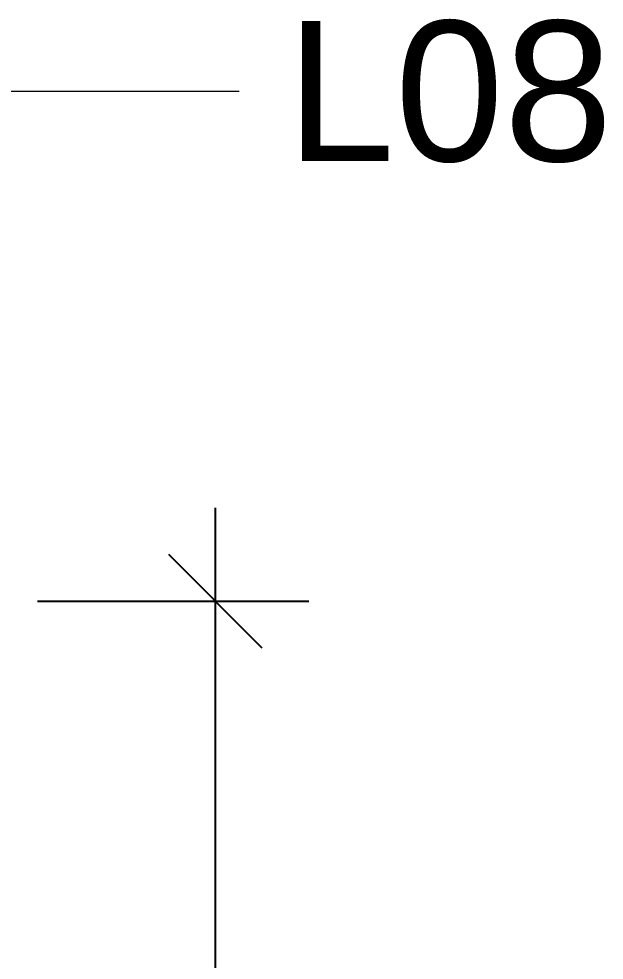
# Model space of a CAD drawing. Header units: millimetres. Extents: x -1379 to 1385823, y -4884429 to 548763.
# Drawn here: x 329308 to 330561, y -2334118 to -2332105 of the extents above; entities that cross this region are included whole.
import ezdxf

# ---------------------------------------------------------------- set-up
doc = ezdxf.new("R2010")
doc.units = ezdxf.units.MM
doc.layers.add('000 - D I M', color=7, linetype='Continuous')
doc.layers.add('G-ANNO-TEXT', color=7, linetype='Continuous', lineweight=9)
doc.styles.add('ARIAL', font='arial.ttf')
doc.styles.add('Arial_2', font='arial.ttf', dxfattribs={"height": 3})
doc.dimstyles.new('DPA-DIM-3_0_T-T', dxfattribs={"dimscale": 304.8, "dimtxt": 306.07782, "dimasz": 0.656168, "dimexe": 0.656168, "dimexo": 0.0625, "dimgap": 0.164042, "dimtad": 1, "dimdec": 0, "dimzin": 0, "dimdsep": 46, "dimtxsty": 'Arial_2', "dimblk1": 'OBLIQUE', "dimblk2": 'OBLIQUE', "dimsah": 1, "dimcen": 0.09, "dimdle": 0.656168, "dimclrd": 7, "dimclre": 7, "dimclrt": 7, "dimadec": 8, "dimazin": 0, "dimtfac": 1, "dimtdec": 4, "dimtix": 1, "dimtmove": 0, "dimatfit": 3, "dimfxl": 1.312336, "dimfxlon": 1, "dimtvp": 1, "dimtolj": 1, "dimtzin": 0, "dimarcsym": 2})

# ---------------------------------------------------------------- blocks, each defined once
blk = doc.blocks.new('_Oblique')
at = {"color": 7, "linetype": 'ByBlock', "lineweight": -2}
blk.add_line((-0.5, -0.5), (0.5, 0.5), dxfattribs=at)
blk = doc.blocks.new('*D1806')
at = {"layer": '000 - D I M', "color": 7, "lineweight": -2, "transparency": 16777216}
for p, q in [((329728.8, -2335350.4), (329728.8, -2333150.4)), ((329347.8, -2333350.4), (329928.8, -2333350.4)), ((329347.8, -2335150.4), (329928.8, -2335150.4))]:
    blk.add_line(p, q, dxfattribs=at)
at = {"layer": 'Defpoints', "color": 7, "transparency": 16777216}
for p in [(329328.8, -2333350.4), (329728.8, -2333350.4), (329328.8, -2335150.4)]:
    blk.add_point(p, dxfattribs=at)
at = {"layer": '000 - D I M', "color": 7, "lineweight": -2, "transparency": 16777216, "xscale": 200, "yscale": 200, "zscale": 200}
for p, rotation in [((329728.8, -2333350.4), 90), ((329728.8, -2335150.4), 270)]:
    blk.add_blockref('_Oblique', p, dxfattribs=dict(at, rotation=rotation))
at = {"layer": '000 - D I M', "color": 7, "transparency": 16777216, "insert": (329677.3, -2334250.4), "char_height": 3, "width": 1107.531, "attachment_point": 5, "rotation": 90, "style": 'Arial_2'}
blk.add_mtext('\\A1;1800', dxfattribs=at)

msp = doc.modelspace()

# ---------------------------------------------------------------- linework, layer by layer
at = {"layer": 'G-ANNO-TEXT', "color": 7}
for p, q in [((328484.2, -2332259), (329713.5, -2332259)), ((329713.5, -2332259), (329779.6, -2332259))]:
    msp.add_line(p, q, dxfattribs=at)

# ---------------------------------------------------------------- texts
at = {"layer": 'G-ANNO-TEXT', "color": 7, "insert": (329879.6, -2332109), "char_height": 300, "width": 865.822, "attachment_point": 1, "style": 'ARIAL'}
msp.add_mtext('L08', dxfattribs=at)

# ---------------------------------------------------------------- dimensions: what is measured, and where the dimension line sits
at = {"layer": '000 - D I M', "color": 7}
dim = msp.add_linear_dim(base=(329728.8, -2333350.4), p1=(329328.8, -2335150.4), p2=(329328.8, -2333350.4), angle=90, dimstyle='DPA-DIM-3_0_T-T', override={"dimpost": '<>', "dimclrd": 7, "dimclre": 7, "dimclrt": 7, "dimfxl": 1800}, dxfattribs=at)
dim.commit()
dim.dimension.update_dxf_attribs({"geometry": '*D1806', "text_midpoint": (329677.3, -2334250.4)})

doc.saveas('drawing.dxf')
